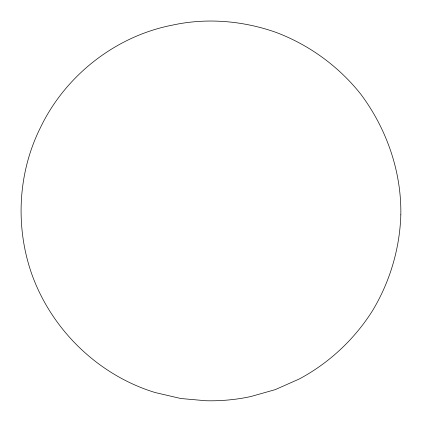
<?xml version="1.0" encoding="UTF-8"?>
<svg xmlns="http://www.w3.org/2000/svg" width="422" height="422" viewBox="0 0 422 422"><rect width="100%" height="100%" fill="white"/><g stroke="black" fill="none" stroke-linecap="round" stroke-linejoin="round"><path stroke-width="0.63" d="M400.826 214.877C399.771 248.758 389.865 282.049 372.309 311.035C354.253 339.504 328.996 363.099 299.251 378.993L275.223 389.643L250.858 396.527C236.178 399.734 221.017 401.09 206.005 400.752L180.896 398.526L155.164 392.544C98.247 375.158 51.51 329.756 31.661 273.751C15.102 226.276 17.961 172.529 40.512 127.481C65.41 75.496 115.633 36.113 172.35 25.151C206.564 17.608 242.824 20.71 275.788 32.299C309.194 44.822 338.877 66.47 361 94.465C386.716 129.021 401.575 171.654 400.826 214.877"/></g></svg>
